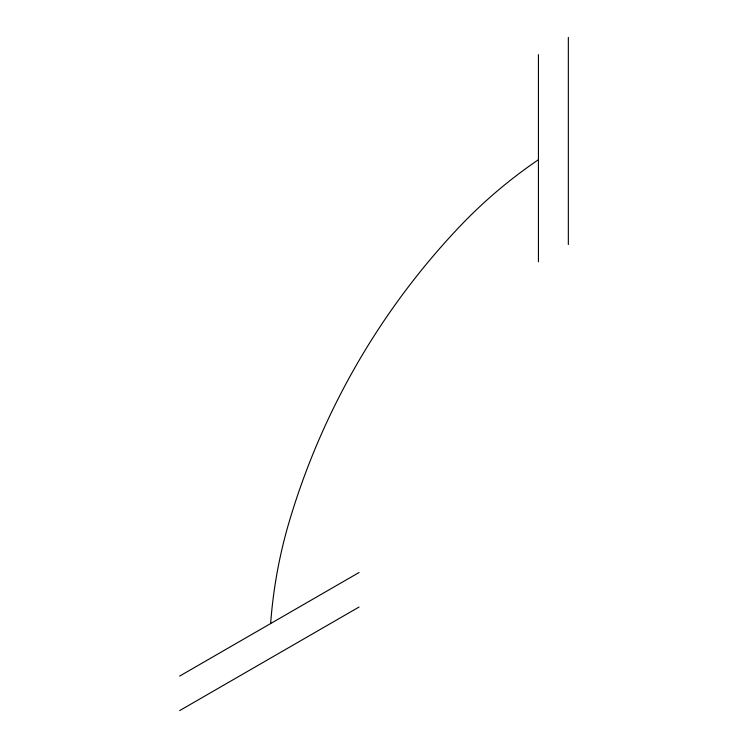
<?xml version="1.0" encoding="UTF-8"?>
<svg xmlns="http://www.w3.org/2000/svg" width="748" height="748" viewBox="0 0 748 748"><rect width="100%" height="100%" fill="white"/><g stroke="black" fill="none" stroke-linecap="round" stroke-linejoin="round"><path stroke-width="1.12" d="M179.66 676.08L359.049 572.51M179.66 710.6L359.049 607.03M568.34 37.4L568.34 244.54M538.438 54.66L538.438 261.8M270.645 623.552A483.171 483.171 0 0 1 289.373 521.178A729.936 729.936 0 0 1 459.15 227.121A483.171 483.171 0 0 1 538.438 159.717"/></g></svg>
